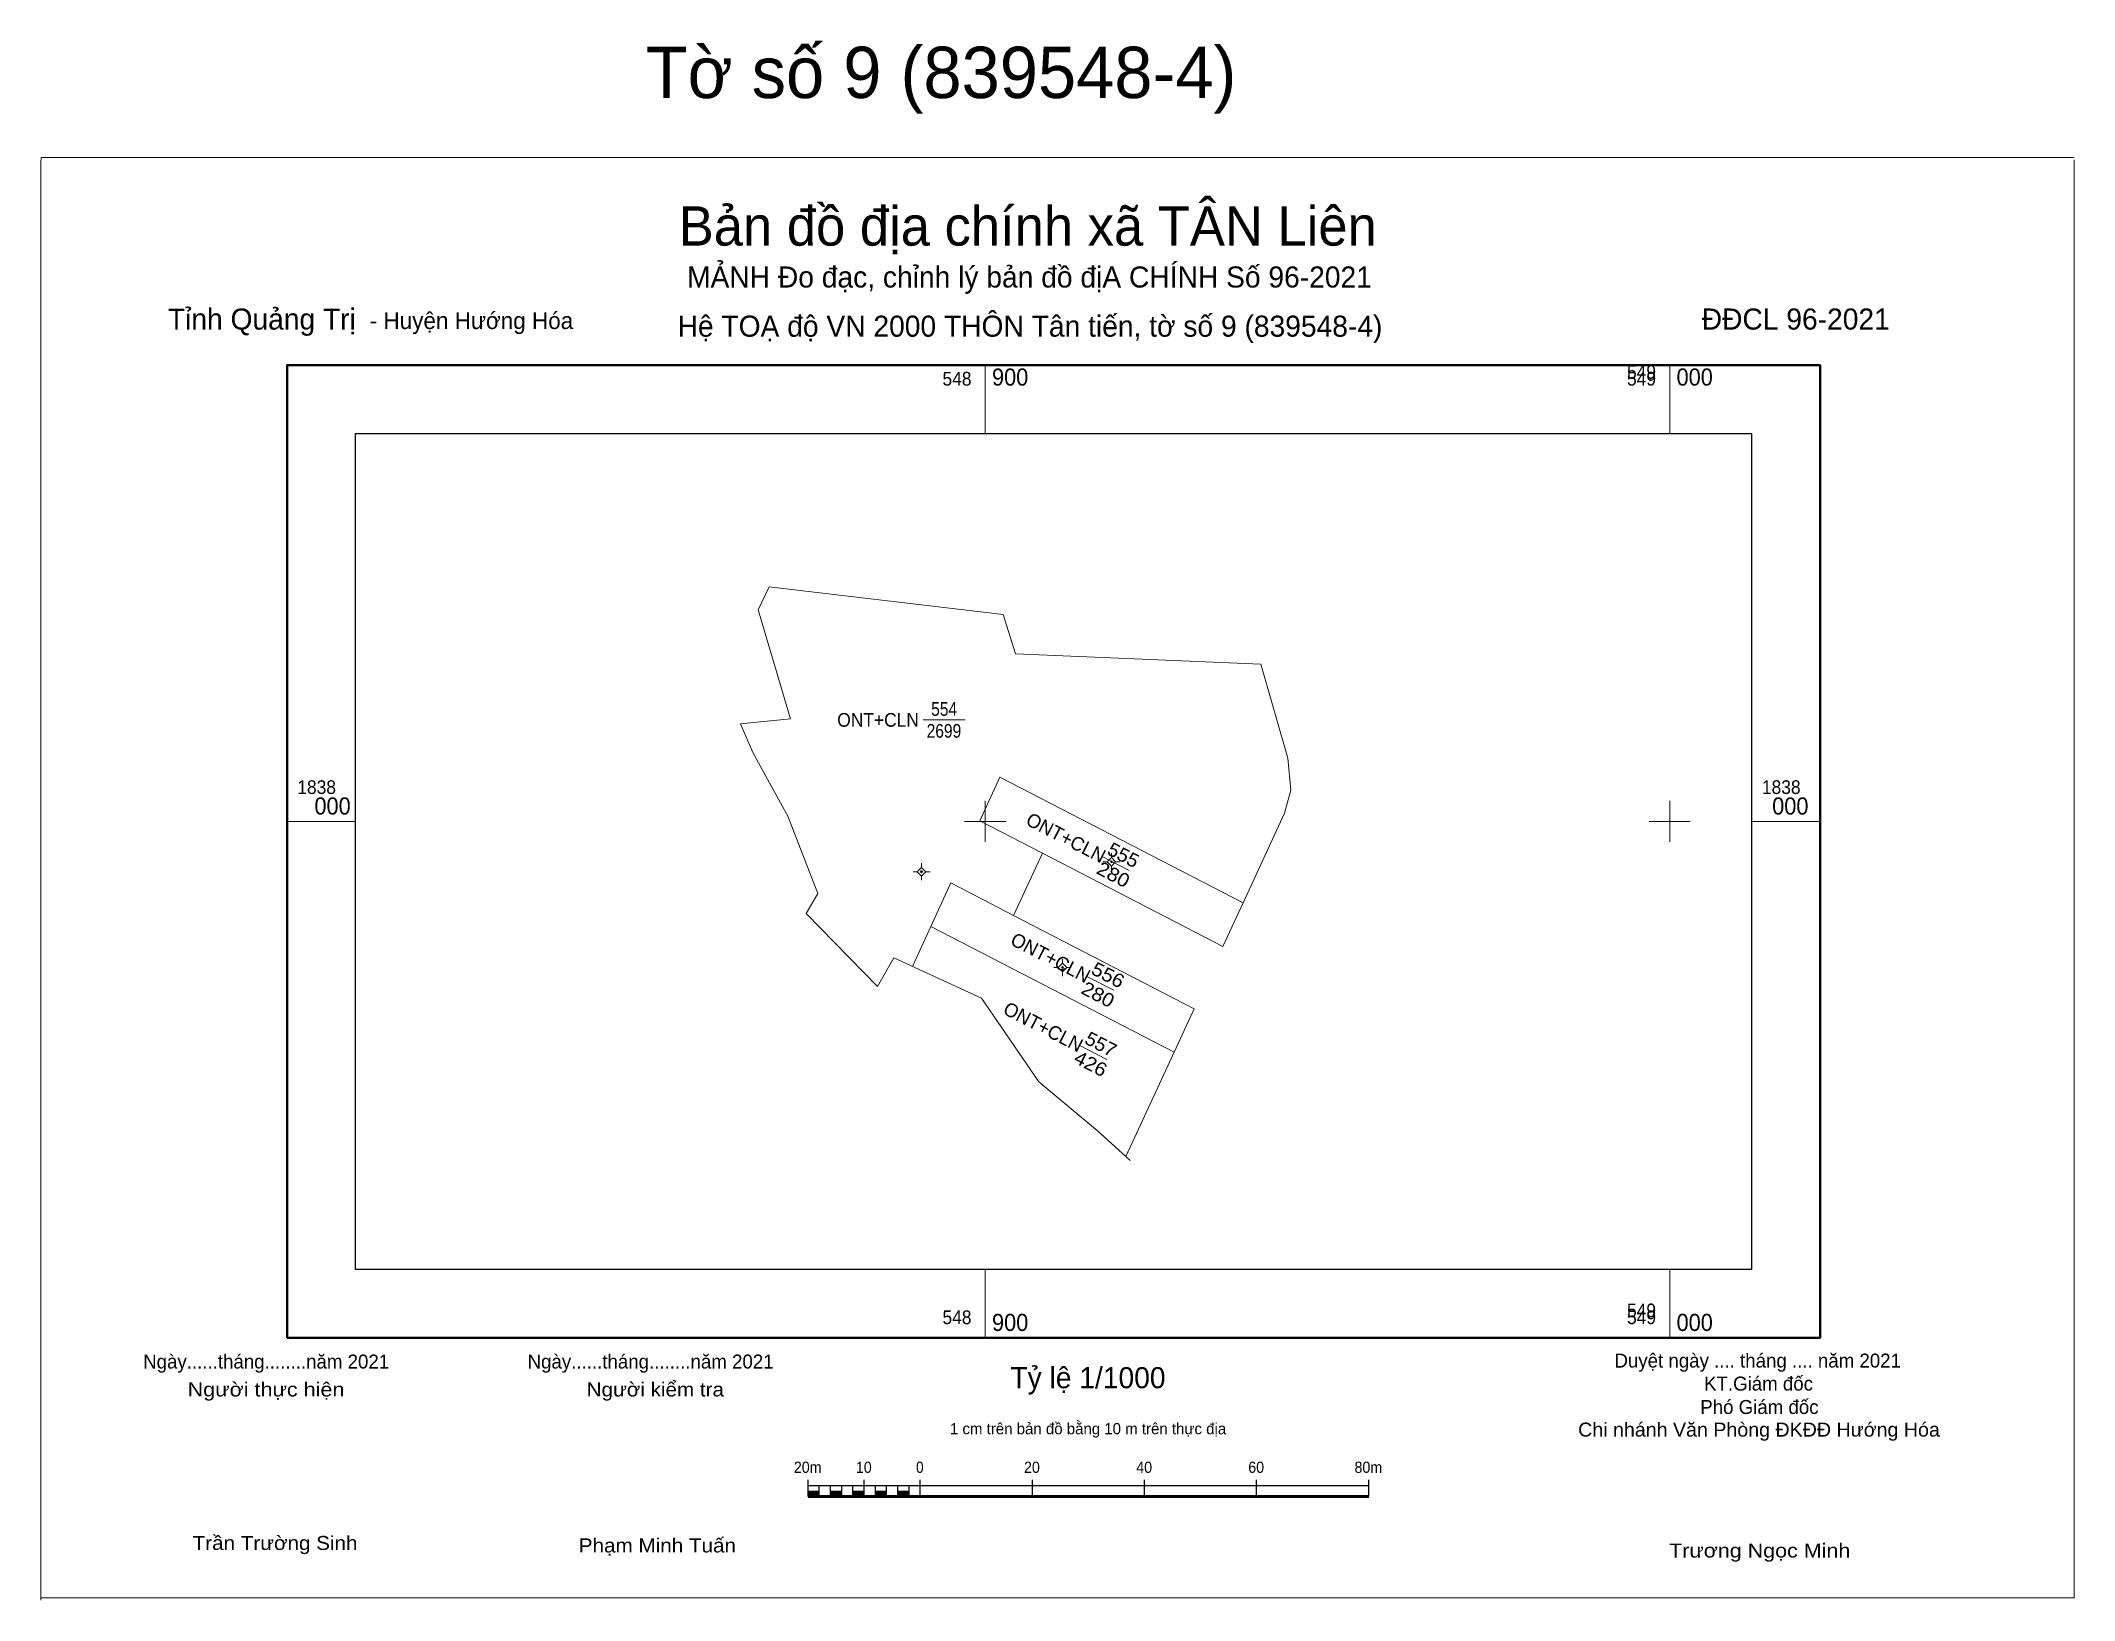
# Model space of a CAD drawing. Header units: metres. Extents: x 548762 to 549059, y 1837886 to 1838114.
import ezdxf
from ezdxf.enums import TextEntityAlignment as Align

# ---------------------------------------------------------------- set-up
doc = ezdxf.new("R2010")
doc.units = ezdxf.units.M
doc.header["$LTSCALE"] = 0.8
for name, color, linetype, lineweight in [('1', 7, 'Continuous', 13), ('10', 7, 'Continuous', 13), ('11', 7, 'Continuous', 13), ('13', 7, 'Continuous', 13), ('2', 7, 'Continuous', 25), ('22', 7, 'Continuous', 13), ('53', 7, 'Continuous', 13), ('63', 7, 'Continuous', 13)]:
    doc.layers.add(name, color=color, linetype=linetype, lineweight=lineweight)
doc.layers.add('4', color=7, linetype='Continuous')

msp = doc.modelspace()

# ---------------------------------------------------------------- hatches: boundary and pattern name
at = {"layer": '2'}
for points in [[(548874.13, 1837901.39), (548875.77, 1837901.39), (548875.77, 1837902.21), (548874.13, 1837902.21)], [(548877.41, 1837901.39), (548879.05, 1837901.39), (548879.05, 1837902.21), (548877.41, 1837902.21)], [(548880.69, 1837901.39), (548882.32, 1837901.39), (548882.32, 1837902.21), (548880.69, 1837902.21)], [(548883.96, 1837901.39), (548885.6, 1837901.39), (548885.6, 1837902.21), (548883.96, 1837902.21)], [(548887.24, 1837901.39), (548888.88, 1837901.39), (548888.88, 1837902.21), (548887.24, 1837902.21)]]:
    msp.add_hatch(color=256, dxfattribs=at).paths.add_polyline_path(points)
at = {"layer": '53'}
for points in [[(548890.8598, 1837992.65, 1), (548890.5598, 1837992.65, 1)], [(548918.5897, 1837994.1, 1), (548918.2897, 1837994.1, 1)], [(548911.4398, 1837978.65, 1), (548911.1397, 1837978.65, 1)]]:
    msp.add_hatch(color=256, dxfattribs=at).paths.add_polyline_path(points)

# ---------------------------------------------------------------- linework, layer by layer
at = {"layer": '1'}
msp.add_line((548920.54, 1837951.04), (548921.16, 1837950.47), dxfattribs=at)
at = {"layer": '10'}
for p, q in [((548943.74, 1838001.2), (548944.66, 1838004.56)), ((548899.2, 1838000.1), (548908.36, 1837995.37)), ((548904.16, 1837986.27), (548908.36, 1837995.37)), ((548908.36, 1837995.37), (548934.74, 1837981.74)), ((548894.99, 1837991.01), (548904.16, 1837986.27)), ((548904.16, 1837986.27), (548930.53, 1837972.65))]:
    msp.add_line(p, q, dxfattribs=at)
for points in [[(548944.66, 1838004.56), (548944.23, 1838009.21), (548940.29, 1838022.98), (548904.42, 1838024.49), (548902.65, 1838030.22), (548868.46, 1838034.27), (548866.86, 1838030.87), (548871.56, 1838014.97), (548864.26, 1838014.27), (548866.06, 1838010.07), (548871.16, 1838000.77), (548875.56, 1837989.47), (548873.86, 1837986.57), (548884.25, 1837975.87), (548886.66, 1837980.07), (548899.46, 1837974.17), (548907.86, 1837961.97), (548916.36, 1837954.87), (548920.54, 1837951.04)], [(548899.2, 1838000.1), (548902.14, 1838006.46), (548937.67, 1837988.1)], [(548934.74, 1837981.74), (548937.67, 1837988.1), (548943.74, 1838001.2)], [(548894.99, 1837991.01), (548892.05, 1837984.65), (548927.59, 1837966.3)], [(548920.54, 1837951.04), (548927.59, 1837966.3), (548930.53, 1837972.65)]]:
    msp.add_lwpolyline(points, dxfattribs=at)
at = {"layer": '11'}
msp.add_line((548762.11, 1838096.95), (549059.11, 1838096.95), dxfattribs=at)
for points in [[(548762.02, 1837886.25), (548762.02, 1838096.25), (548762.11, 1838096.95)], [(549059.11, 1838096.63), (549059.11, 1837886.63), (548762.11, 1837886.63)]]:
    msp.add_lwpolyline(points, dxfattribs=at)
at = {"layer": '13'}
for p, q in [((548890.95, 1838014.82), (548897.07, 1838014.82)), ((548917.01, 1837994.92), (548921.04, 1837992.84)), ((548914.77, 1837977.41), (548918.8, 1837975.33)), ((548913.73, 1837967.3), (548917.76, 1837965.21))]:
    msp.add_line(p, q, dxfattribs=at)
at = {"layer": '2'}
for p, q in [((548874.13, 1837901.39), (548874.13, 1837903.85)), ((548874.13, 1837903.03), (548956.03, 1837903.03)), ((548875.77, 1837901.39), (548875.77, 1837903.03)), ((548877.41, 1837901.39), (548877.41, 1837903.03)), ((548879.05, 1837901.39), (548879.05, 1837903.03)), ((548880.69, 1837901.39), (548880.69, 1837903.03)), ((548882.32, 1837901.39), (548882.32, 1837903.85)), ((548883.96, 1837901.39), (548883.96, 1837903.03)), ((548885.6, 1837901.39), (548885.6, 1837903.03)), ((548887.24, 1837901.39), (548887.24, 1837903.03)), ((548888.88, 1837901.39), (548888.88, 1837903.03)), ((548890.51, 1837901.39), (548890.51, 1837903.85)), ((548906.89, 1837901.39), (548906.89, 1837903.85)), ((548923.27, 1837901.39), (548923.27, 1837903.85)), ((548939.65, 1837901.39), (548939.65, 1837903.85)), ((548956.03, 1837901.39), (548956.03, 1837903.85))]:
    msp.add_line(p, q, dxfattribs=at)
at = {"layer": '2', "lineweight": 53}
msp.add_line((548874.13, 1837901.39), (548956.03, 1837901.39), dxfattribs=at)
at = {"layer": '2', "lineweight": 13}
for points in [[(548874.13, 1837901.39), (548875.77, 1837901.39), (548875.77, 1837902.21), (548874.13, 1837902.21)], [(548877.41, 1837901.39), (548879.05, 1837901.39), (548879.05, 1837902.21), (548877.41, 1837902.21)], [(548880.69, 1837901.39), (548882.32, 1837901.39), (548882.32, 1837902.21), (548880.69, 1837902.21)], [(548883.96, 1837901.39), (548885.6, 1837901.39), (548885.6, 1837902.21), (548883.96, 1837902.21)], [(548887.24, 1837901.39), (548888.88, 1837901.39), (548888.88, 1837902.21), (548887.24, 1837902.21)]]:
    msp.add_lwpolyline(points, close=True, dxfattribs=at)
at = {"layer": '22'}
msp.add_line((548889.36, 1837978.82), (548892.05, 1837984.65), dxfattribs=at)
at = {"layer": '53'}
for p, q in [((548918.44, 1837995.35), (548918.44, 1837994.72)), ((548890.08, 1837992.65), (548889.46, 1837992.65)), ((548890.71, 1837993.9), (548890.71, 1837993.28)), ((548890.71, 1837992.02), (548890.71, 1837991.4)), ((548891.96, 1837992.65), (548891.34, 1837992.65)), ((548917.81, 1837994.1), (548917.19, 1837994.1)), ((548918.44, 1837993.48), (548918.44, 1837992.85)), ((548919.69, 1837994.1), (548919.06, 1837994.1)), ((548910.66, 1837978.65), (548910.04, 1837978.65)), ((548911.29, 1837979.9), (548911.29, 1837979.28)), ((548911.29, 1837978.02), (548911.29, 1837977.4)), ((548912.54, 1837978.65), (548911.92, 1837978.65))]:
    msp.add_line(p, q, dxfattribs=at)
for points in [[(548890.71, 1837993.28), (548890.08, 1837992.65), (548890.71, 1837992.02), (548891.34, 1837992.65)], [(548918.44, 1837994.72), (548917.81, 1837994.1), (548918.44, 1837993.48), (548919.06, 1837994.1)], [(548911.29, 1837979.28), (548910.66, 1837978.65), (548911.29, 1837978.02), (548911.92, 1837978.65)]]:
    msp.add_lwpolyline(points, close=True, dxfattribs=at)
for centre in [(548890.7098, 1837992.65), (548918.4397, 1837994.1), (548911.2897, 1837978.65)]:
    msp.add_circle(centre, 0.15, dxfattribs=at)
at = {"layer": '63'}
for p, q in [((548900, 1838056.64), (548900, 1838066.64)), ((549000, 1838056.64), (549000, 1838066.64)), ((548900, 1837997), (548900, 1838003)), ((549000, 1837997), (549000, 1838003)), ((548798.01, 1838000), (548808.01, 1838000)), ((548897, 1838000), (548903, 1838000)), ((548997, 1838000), (549003, 1838000)), ((549011.97, 1838000), (549021.97, 1838000)), ((548900, 1837924.58), (548900, 1837934.58)), ((549000, 1837924.58), (549000, 1837934.58))]:
    msp.add_line(p, q, dxfattribs=at)
at = {"layer": '63', "lineweight": 40}
msp.add_lwpolyline([(548798.01, 1837924.58), (548798.01, 1838066.64), (549021.97, 1838066.64), (549021.97, 1837924.58)], close=True, dxfattribs=at)
at = {"layer": '63', "lineweight": 25}
msp.add_lwpolyline([(548808.01, 1837934.58), (548808.01, 1838056.64), (549011.97, 1838056.64), (549011.97, 1837934.58)], close=True, dxfattribs=at)
msp.add_lwpolyline([(548808.01, 1837934.58), (548808.01, 1838056.64), (549011.97, 1838056.64), (549011.97, 1837934.58)], close=True, dxfattribs=at)
msp.add_lwpolyline([(548808.01, 1837934.58), (548808.01, 1838056.64), (549011.97, 1838056.64), (549011.97, 1837934.58)], close=True, dxfattribs=at)

# ---------------------------------------------------------------- texts
at = {"layer": '13', "width": 0.85}
msp.add_text('554', height=2, dxfattribs=at).set_placement((548894.005, 1838015.42), align=Align.CENTER)
at = {"layer": '13'}
for s, rotation, width, p in [('555', 332.676, 1.05, (548919.736, 1837994.1912)), ('556', 332.684, 1.1, (548917.4911, 1837976.6786)), ('557', 332.684, 1.05, (548916.4411, 1837966.5641))]:
    msp.add_text(s, height=2, rotation=rotation, dxfattribs=dict(at, width=width)).set_placement(p, align=Align.CENTER)
at = {"layer": '2'}
for s, height, p in [('Bản đồ địa chính xã TÂN Liên', 5.74, (548906.22, 1838084.08)), ('MẢNH Đo đạc, chỉnh lý bản đồ địA CHÍNH Số 96-2021', 3.08, (548906.47, 1838077.96)), ('Hệ TOẠ độ VN 2000 THÔN Tân tiến, tờ số 9 (839548-4)', 3.08, (548906.545, 1838070.78)), ('Ngày......tháng........năm 2021', 2.04, (548794.96, 1837920.1)), ('Ngày......tháng........năm 2021', 2.04, (548851.12, 1837920.1)), ('Tỷ lệ 1/1000', 3.08, (548915.015, 1837917.22)), ('Duyệt ngày .... tháng .... năm 2021', 2.04, (549012.855, 1837920.24)), ('KT.Giám đốc', 2.04, (549012.975, 1837916.88)), ('Phó Giám đốc', 2.04, (549013.105, 1837913.46)), ('1 cm trên bản đồ bằng 10 m trên thực địa', 1.64, (548915.03, 1837910.5))]:
    msp.add_text(s, height=height, dxfattribs=at).set_placement(p, align=Align.CENTER)
for s, height, p in [('Tỉnh Quảng Trị ', 3.078, (548780.61, 1838071.82)), ('- Huyện Hướng Hóa', 2.456, (548810.09, 1838071.9))]:
    msp.add_text(s, height=height, dxfattribs=at).set_placement(p)
msp.add_text('ĐĐCL 96-2021', height=3.08, dxfattribs=at).set_placement((549032.15, 1838071.82), align=Align.RIGHT)
at = {"layer": '2', "width": 0.95}
msp.add_text('ONT+CLN', height=2, dxfattribs=at).set_placement((548890.32, 1838013.82), align=Align.RIGHT)
at = {"layer": '2'}
for rotation, p in [(332.676, (548916.922, 1837993.8475)), (332.684, (548914.6722, 1837976.3346)), (332.684, (548913.6022, 1837966.225))]:
    msp.add_text('ONT+CLN', height=2, rotation=rotation, dxfattribs=at).set_placement(p, align=Align.RIGHT)
for s, height, width, p in [('Người thực hiện', 2.047, 1.15, (548794.94, 1837916.02)), ('Người kiểm tra', 2.047, 1.1, (548851.81, 1837916.02)), ('Chi nhánh Văn Phòng ĐKĐĐ Hướng Hóa', 2.04, 1.05, (549013.045, 1837910.16)), ('20m', 1.638, 0.95, (548874.075, 1837904.86)), ('10', 1.638, 0.95, (548882.27, 1837904.86)), ('0', 1.638, 0.9, (548890.455, 1837904.86)), ('20', 1.638, 0.95, (548906.83, 1837904.86)), ('40', 1.638, 0.95, (548923.23, 1837904.86)), ('60', 1.638, 0.95, (548939.59, 1837904.86)), ('80m', 1.638, 0.95, (548955.975, 1837904.86)), ('Trần Trường Sinh', 2.047, 1.1, (548796.26, 1837893.6)), ('Phạm Minh Tuấn', 2.05, 1.1, (548852.115, 1837893.24)), ('Trương Ngọc Minh', 2.04, 1.15, (549013.15, 1837892.5))]:
    msp.add_text(s, height=height, dxfattribs=dict(at, width=width)).set_placement(p, align=Align.CENTER)
at = {"layer": '4', "width": 0.85}
msp.add_text('2699', height=2, dxfattribs=at).set_placement((548893.975, 1838012.22), align=Align.CENTER)
at = {"layer": '4', "width": 1.1}
for s, rotation, p in [('280', 332.676, (548918.266, 1837991.3457)), ('280', 332.684, (548916.0261, 1837973.836)), ('426', 332.684, (548914.9611, 1837963.7238))]:
    msp.add_text(s, height=2, rotation=rotation, dxfattribs=at).set_placement(p, align=Align.CENTER)
at = {"layer": '63'}
msp.add_text('Tờ số 9 (839548-4)', height=7.5, dxfattribs=at).set_placement((548893.55, 1838105.63), align=Align.CENTER)
at = {"layer": '63', "width": 0.95}
for s, height, p in [('900', 2.5, (548901, 1838063.64)), ('000', 2.5, (549001, 1838063.64)), ('1838', 2, (548799.51, 1838004)), ('1838', 2, (548799.51, 1838004)), ('1838', 2, (549013.47, 1838004)), ('1838', 2, (549013.47, 1838004)), ('000', 2.5, (548802.01, 1838001)), ('000', 2.5, (549014.97, 1838001)), ('900', 2.5, (548901, 1837925.58)), ('000', 2.5, (549001, 1837925.58))]:
    msp.add_text(s, height=height, dxfattribs=at).set_placement(p)
for s, p in [('549', (548998, 1838064.64)), ('548', (548898, 1838063.64)), ('549', (548998, 1838063.64)), ('549', (548998, 1837927.58)), ('548', (548898, 1837926.58)), ('549', (548998, 1837926.58))]:
    msp.add_text(s, height=2, dxfattribs=at).set_placement(p, align=Align.RIGHT)

doc.saveas('drawing.dxf')
